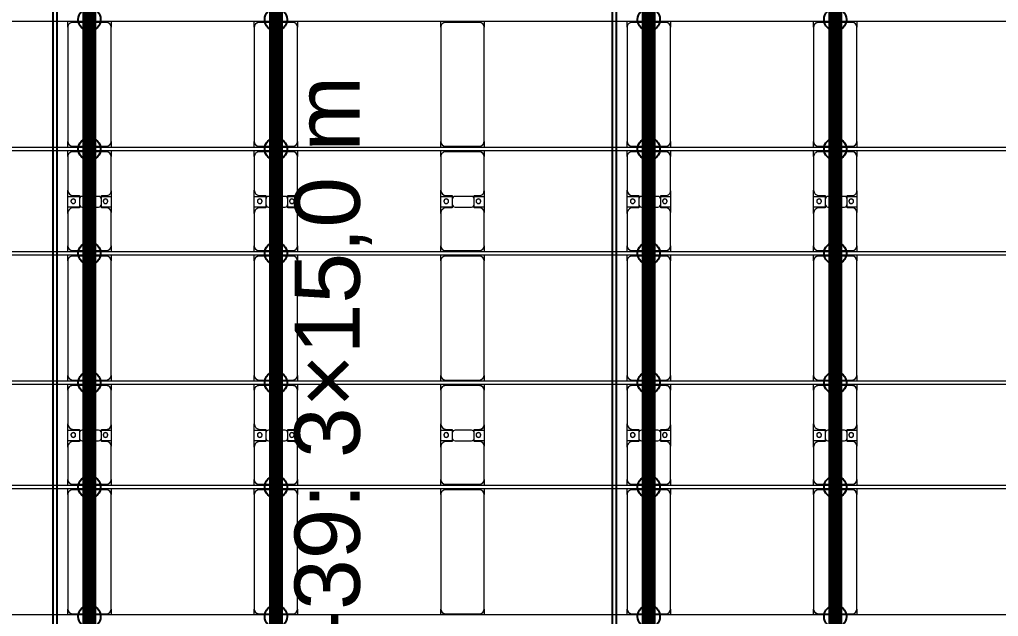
# Model space of a CAD drawing. Header units: millimetres. Extents: x -147246 to 112336, y -213734 to -86506.
# Drawn here: x -74865 to -64365, y -102115 to -95705 of the extents above; entities that cross this region are included whole.
import ezdxf

# ---------------------------------------------------------------- set-up
doc = ezdxf.new("R2010")
doc.units = ezdxf.units.MM
doc.layers.add('A-GENM', color=13, linetype='Continuous', lineweight=9)
doc.layers.add('S-BEAM', color=12, linetype='Continuous', lineweight=9)
doc.layers.add('GC-GHI CHU', color=2, linetype='Continuous')
doc.layers.add('GC-HOP 40x60 GIA CUONG', color=1, linetype='Continuous')
doc.styles.add('GC_VN', font='arial.ttf')

# ---------------------------------------------------------------- blocks, each defined once
blk = doc.blocks.new('Dai phao do pin - DẢI PHAO ĐỠ PIN-30447-BỐ TRÍ KHUNG KẾT CẤU BÈ PIN 05')
at = {"layer": 'A-GENM', "color": 7}
for p, q in [((-681, 223), (-620, 223)), ((610, 223), (-620, 223)), ((610, 223), (669, 223)), ((709, 223), (770, 223)), ((1140, 223), (770, 223)), ((1140, 223), (1312, 223)), ((1198, 223), (1370, 223)), ((1198, 118), (1198, 223)), ((1312, 223), (1312, 118)), ((1730, 223), (1370, 223)), ((1730, 223), (1789, 223)), ((1829, 223), (1890, 223)), ((3120, 223), (1890, 223)), ((3120, 223), (3179, 223)), ((3219, 223), (3280, 223)), ((3650, 223), (3280, 223)), ((3650, 223), (3822, 223)), ((3708, 223), (3880, 223)), ((3708, 118), (3708, 223)), ((3822, 223), (3822, 118)), ((4240, 223), (3880, 223)), ((4240, 223), (4299, 223)), ((4339, 223), (4400, 223)), ((5630, 223), (4400, 223)), ((5630, 223), (5689, 223)), ((-670, 173), (-670, -192)), ((660, -192), (660, 173)), ((720, 173), (720, -192)), ((1190, 118), (1190, 173)), ((1282, 118), (1190, 118)), ((1320, 118), (1228, 118)), ((1320, 173), (1320, 118)), ((1780, -192), (1780, 173)), ((1840, 173), (1840, -192)), ((3170, -192), (3170, 173)), ((3230, 173), (3230, -192)), ((3700, 118), (3700, 173)), ((3792, 118), (3700, 118)), ((3830, 118), (3738, 118)), ((3830, 173), (3830, 118)), ((4290, -192), (4290, 173)), ((4350, 173), (4350, -192)), ((5680, -192), (5680, 173)), ((1198, 88), (1198, -88)), ((1312, -88), (1312, 88)), ((3708, 88), (3708, -88)), ((3822, -88), (3822, 88)), ((1190, -182), (1190, -118)), ((1190, -118), (1282, -118)), ((1198, -242), (1198, -118)), ((1228, -118), (1320, -118)), ((1312, -118), (1312, -242)), ((1320, -118), (1320, -182)), ((3700, -182), (3700, -118)), ((3700, -118), (3792, -118)), ((3708, -242), (3708, -118)), ((3738, -118), (3830, -118)), ((3822, -118), (3822, -242)), ((3830, -118), (3830, -182)), ((-620, -242), (-681, -242)), ((-620, -242), (610, -242)), ((669, -242), (610, -242)), ((770, -242), (709, -242)), ((770, -242), (1130, -242)), ((1312, -242), (1130, -242)), ((1380, -242), (1198, -242)), ((1380, -242), (1730, -242)), ((1789, -242), (1730, -242)), ((1890, -242), (1829, -242)), ((1890, -242), (3120, -242)), ((3179, -242), (3120, -242)), ((3280, -242), (3219, -242)), ((3280, -242), (3640, -242)), ((3822, -242), (3640, -242)), ((3890, -242), (3708, -242)), ((3890, -242), (4240, -242)), ((4299, -242), (4240, -242)), ((4400, -242), (4339, -242)), ((4400, -242), (5630, -242)), ((5689, -242), (5630, -242))]:
    blk.add_line(p, q, dxfattribs=at)
for centre, radius, start, end in [((-620, 173), 50, 90, 180), ((-620, 173), 50, 90, 180), ((610, 173), 50, 0, 90), ((610, 173), 50, 45, 90), ((770, 173), 50, 90, 180), ((1140, 173), 50, 360, 90), ((1370, 173), 50, 90, 180), ((1730, 173), 50, 0, 90), ((1890, 173), 50, 90, 180), ((1890, 173), 50, 90, 180), ((3120, 173), 50, 0, 90), ((3120, 173), 50, 45, 90), ((3280, 173), 50, 90, 180), ((3650, 173), 50, 0, 90), ((3880, 173), 50, 90, 180), ((4240, 173), 50, 0, 90), ((4400, 173), 50, 90, 180), ((4400, 173), 50, 90, 180), ((5630, 173), 50, 0, 90), ((5630, 173), 50, 45, 90), ((770, 173), 50, 135, 180), ((1140, 173), 50, 360, 45), ((1228, 88), 30, 90, 180), ((1249, 162), 25, 0, 180), ((1249, 162), 25, 180, 0), ((1251, 162), 25, 0, 180), ((1251, 162), 25, 180, 360), ((1282, 88), 30, 0, 90), ((1370, 173), 50, 135, 180), ((1730, 173), 50, 0, 45), ((3280, 173), 50, 135, 180), ((3650, 173), 50, 0, 45), ((3738, 88), 30, 90, 180), ((3759, 162), 25, 0, 180), ((3759, 162), 25, 180, 0), ((3761, 162), 25, 0, 180), ((3761, 162), 25, 180, 360), ((3792, 88), 30, 0, 90), ((3880, 173), 50, 135, 180), ((4240, 173), 50, 0, 45), ((1228, -88), 30, 180, 270), ((1282, -88), 30, 270, 0), ((3738, -88), 30, 180, 270), ((3792, -88), 30, 270, 0), ((-620, -192), 50, 180, 270), ((-620, -192), 50, 180, 255), ((610, -192), 50, 270, 0), ((610, -192), 50, 270, 345), ((770, -192), 50, 180, 270), ((770, -192), 50, 180, 225), ((1130, -182), 60, 270, 360), ((1130, -182), 60, 330, 360), ((1249, -183), 25, 0, 180), ((1249, -183), 25, 180, 0), ((1251, -183), 25, 0, 180), ((1251, -183), 25, 180, 360), ((1380, -182), 60, 180, 270), ((1380, -182), 60, 180, 210), ((1730, -192), 50, 270, 360), ((1730, -192), 50, 315, 360), ((1890, -192), 50, 180, 270), ((1890, -192), 50, 180, 255), ((3120, -192), 50, 270, 0), ((3120, -192), 50, 270, 345), ((3280, -192), 50, 180, 270), ((3280, -192), 50, 180, 225), ((3640, -182), 60, 270, 360), ((3640, -182), 60, 330, 0), ((3759, -183), 25, 360, 180), ((3759, -183), 25, 180, 0), ((3761, -183), 25, 0, 180), ((3761, -183), 25, 180, 0), ((3890, -182), 60, 180, 270), ((3890, -182), 60, 180, 210), ((4240, -192), 50, 270, 0), ((4240, -192), 50, 315, 360), ((4400, -192), 50, 180, 270), ((4400, -192), 50, 180, 255), ((5630, -192), 50, 270, 0), ((5630, -192), 50, 270, 345)]:
    blk.add_arc(centre, radius, start, end, dxfattribs=at)
blk = doc.blocks.new('Dai phao do pin - DẢI PHAO ĐỠ PIN-30478-BỐ TRÍ KHUNG KẾT CẤU BÈ PIN 05')
at = {"layer": 'A-GENM', "color": 7}
for p, q in [((-681, 223), (-620, 223)), ((610, 223), (-620, 223)), ((610, 223), (669, 223)), ((709, 223), (770, 223)), ((1140, 223), (770, 223)), ((1140, 223), (1312, 223)), ((1198, 223), (1370, 223)), ((1198, 118), (1198, 223)), ((1312, 223), (1312, 118)), ((1730, 223), (1370, 223)), ((1730, 223), (1789, 223)), ((1829, 223), (1890, 223)), ((3120, 223), (1890, 223)), ((3120, 223), (3179, 223)), ((3219, 223), (3280, 223)), ((3650, 223), (3280, 223)), ((3650, 223), (3822, 223)), ((3708, 223), (3880, 223)), ((3708, 118), (3708, 223)), ((3822, 223), (3822, 118)), ((4240, 223), (3880, 223)), ((4240, 223), (4299, 223)), ((4339, 223), (4400, 223)), ((5630, 223), (4400, 223)), ((5630, 223), (5689, 223)), ((-670, 173), (-670, -192)), ((660, -192), (660, 173)), ((720, 173), (720, -192)), ((1190, 118), (1190, 173)), ((1282, 118), (1190, 118)), ((1320, 118), (1228, 118)), ((1320, 173), (1320, 118)), ((1780, -192), (1780, 173)), ((1840, 173), (1840, -192)), ((3170, -192), (3170, 173)), ((3230, 173), (3230, -192)), ((3700, 118), (3700, 173)), ((3792, 118), (3700, 118)), ((3830, 118), (3738, 118)), ((3830, 173), (3830, 118)), ((4290, -192), (4290, 173)), ((4350, 173), (4350, -192)), ((5680, -192), (5680, 173)), ((1198, 88), (1198, -88)), ((1312, -88), (1312, 88)), ((3708, 88), (3708, -88)), ((3822, -88), (3822, 88)), ((1190, -182), (1190, -118)), ((1190, -118), (1282, -118)), ((1198, -242), (1198, -118)), ((1228, -118), (1320, -118)), ((1312, -118), (1312, -242)), ((1320, -118), (1320, -182)), ((3700, -182), (3700, -118)), ((3700, -118), (3792, -118)), ((3708, -242), (3708, -118)), ((3738, -118), (3830, -118)), ((3822, -118), (3822, -242)), ((3830, -118), (3830, -182)), ((-620, -242), (-681, -242)), ((-620, -242), (610, -242)), ((669, -242), (610, -242)), ((770, -242), (709, -242)), ((770, -242), (1130, -242)), ((1312, -242), (1130, -242)), ((1380, -242), (1198, -242)), ((1380, -242), (1730, -242)), ((1789, -242), (1730, -242)), ((1890, -242), (1829, -242)), ((1890, -242), (3120, -242)), ((3179, -242), (3120, -242)), ((3280, -242), (3219, -242)), ((3280, -242), (3640, -242)), ((3822, -242), (3640, -242)), ((3890, -242), (3708, -242)), ((3890, -242), (4240, -242)), ((4299, -242), (4240, -242)), ((4400, -242), (4339, -242)), ((4400, -242), (5630, -242)), ((5689, -242), (5630, -242))]:
    blk.add_line(p, q, dxfattribs=at)
for centre, radius, start, end in [((-620, 173), 50, 90, 180), ((-620, 173), 50, 90, 180), ((610, 173), 50, 0, 90), ((610, 173), 50, 45, 90), ((770, 173), 50, 90, 180), ((1140, 173), 50, 360, 90), ((1370, 173), 50, 90, 180), ((1730, 173), 50, 0, 90), ((1890, 173), 50, 90, 180), ((1890, 173), 50, 90, 180), ((3120, 173), 50, 0, 90), ((3120, 173), 50, 45, 90), ((3280, 173), 50, 90, 180), ((3650, 173), 50, 0, 90), ((3880, 173), 50, 90, 180), ((4240, 173), 50, 0, 90), ((4400, 173), 50, 90, 180), ((4400, 173), 50, 90, 180), ((5630, 173), 50, 0, 90), ((5630, 173), 50, 45, 90), ((770, 173), 50, 135, 180), ((1140, 173), 50, 360, 45), ((1228, 88), 30, 90, 180), ((1249, 162), 25, 0, 180), ((1249, 162), 25, 180, 0), ((1251, 162), 25, 0, 180), ((1251, 162), 25, 180, 360), ((1282, 88), 30, 0, 90), ((1370, 173), 50, 135, 180), ((1730, 173), 50, 0, 45), ((3280, 173), 50, 135, 180), ((3650, 173), 50, 0, 45), ((3738, 88), 30, 90, 180), ((3759, 162), 25, 0, 180), ((3759, 162), 25, 180, 0), ((3761, 162), 25, 0, 180), ((3761, 162), 25, 180, 360), ((3792, 88), 30, 0, 90), ((3880, 173), 50, 135, 180), ((4240, 173), 50, 0, 45), ((1228, -88), 30, 180, 270), ((1282, -88), 30, 270, 0), ((3738, -88), 30, 180, 270), ((3792, -88), 30, 270, 0), ((-620, -192), 50, 180, 270), ((-620, -192), 50, 180, 255), ((610, -192), 50, 270, 0), ((610, -192), 50, 270, 345), ((770, -192), 50, 180, 270), ((770, -192), 50, 180, 225), ((1130, -182), 60, 270, 360), ((1130, -182), 60, 330, 360), ((1249, -183), 25, 0, 180), ((1249, -183), 25, 180, 0), ((1251, -183), 25, 0, 180), ((1251, -183), 25, 180, 360), ((1380, -182), 60, 180, 270), ((1380, -182), 60, 180, 210), ((1730, -192), 50, 270, 360), ((1730, -192), 50, 315, 360), ((1890, -192), 50, 180, 270), ((1890, -192), 50, 180, 255), ((3120, -192), 50, 270, 0), ((3120, -192), 50, 270, 345), ((3280, -192), 50, 180, 270), ((3280, -192), 50, 180, 225), ((3640, -182), 60, 270, 360), ((3640, -182), 60, 330, 0), ((3759, -183), 25, 360, 180), ((3759, -183), 25, 180, 0), ((3761, -183), 25, 0, 180), ((3761, -183), 25, 180, 0), ((3890, -182), 60, 180, 270), ((3890, -182), 60, 180, 210), ((4240, -192), 50, 270, 0), ((4240, -192), 50, 315, 360), ((4400, -192), 50, 180, 270), ((4400, -192), 50, 180, 255), ((5630, -192), 50, 270, 0), ((5630, -192), 50, 270, 345)]:
    blk.add_arc(centre, radius, start, end, dxfattribs=at)
blk = doc.blocks.new('Dai phao do pin - DẢI PHAO ĐỠ PIN-30509-BỐ TRÍ KHUNG KẾT CẤU BÈ PIN 05')
at = {"layer": 'A-GENM', "color": 7}
for p, q in [((-681, 223), (-620, 223)), ((610, 223), (-620, 223)), ((610, 223), (669, 223)), ((709, 223), (770, 223)), ((1140, 223), (770, 223)), ((1140, 223), (1312, 223)), ((1198, 223), (1370, 223)), ((1198, 118), (1198, 223)), ((1312, 223), (1312, 118)), ((1730, 223), (1370, 223)), ((1730, 223), (1789, 223)), ((1829, 223), (1890, 223)), ((3120, 223), (1890, 223)), ((3120, 223), (3179, 223)), ((3219, 223), (3280, 223)), ((3650, 223), (3280, 223)), ((3650, 223), (3822, 223)), ((3708, 223), (3880, 223)), ((3708, 118), (3708, 223)), ((3822, 223), (3822, 118)), ((4240, 223), (3880, 223)), ((4240, 223), (4299, 223)), ((4339, 223), (4400, 223)), ((5630, 223), (4400, 223)), ((5630, 223), (5689, 223)), ((-670, 173), (-670, -192)), ((660, -192), (660, 173)), ((720, 173), (720, -192)), ((1190, 118), (1190, 173)), ((1282, 118), (1190, 118)), ((1320, 118), (1228, 118)), ((1320, 173), (1320, 118)), ((1780, -192), (1780, 173)), ((1840, 173), (1840, -192)), ((3170, -192), (3170, 173)), ((3230, 173), (3230, -192)), ((3700, 118), (3700, 173)), ((3792, 118), (3700, 118)), ((3830, 118), (3738, 118)), ((3830, 173), (3830, 118)), ((4290, -192), (4290, 173)), ((4350, 173), (4350, -192)), ((5680, -192), (5680, 173)), ((1198, 88), (1198, -88)), ((1312, -88), (1312, 88)), ((3708, 88), (3708, -88)), ((3822, -88), (3822, 88)), ((1190, -182), (1190, -118)), ((1190, -118), (1282, -118)), ((1198, -242), (1198, -118)), ((1228, -118), (1320, -118)), ((1312, -118), (1312, -242)), ((1320, -118), (1320, -182)), ((3700, -182), (3700, -118)), ((3700, -118), (3792, -118)), ((3708, -242), (3708, -118)), ((3738, -118), (3830, -118)), ((3822, -118), (3822, -242)), ((3830, -118), (3830, -182)), ((-620, -242), (-681, -242)), ((-620, -242), (610, -242)), ((669, -242), (610, -242)), ((770, -242), (709, -242)), ((770, -242), (1130, -242)), ((1312, -242), (1130, -242)), ((1380, -242), (1198, -242)), ((1380, -242), (1730, -242)), ((1789, -242), (1730, -242)), ((1890, -242), (1829, -242)), ((1890, -242), (3120, -242)), ((3179, -242), (3120, -242)), ((3280, -242), (3219, -242)), ((3280, -242), (3640, -242)), ((3822, -242), (3640, -242)), ((3890, -242), (3708, -242)), ((3890, -242), (4240, -242)), ((4299, -242), (4240, -242)), ((4400, -242), (4339, -242)), ((4400, -242), (5630, -242)), ((5689, -242), (5630, -242))]:
    blk.add_line(p, q, dxfattribs=at)
for centre, radius, start, end in [((-620, 173), 50, 90, 180), ((-620, 173), 50, 90, 180), ((610, 173), 50, 0, 90), ((610, 173), 50, 45, 90), ((770, 173), 50, 90, 180), ((1140, 173), 50, 360, 90), ((1370, 173), 50, 90, 180), ((1730, 173), 50, 0, 90), ((1890, 173), 50, 90, 180), ((1890, 173), 50, 90, 180), ((3120, 173), 50, 0, 90), ((3120, 173), 50, 45, 90), ((3280, 173), 50, 90, 180), ((3650, 173), 50, 0, 90), ((3880, 173), 50, 90, 180), ((4240, 173), 50, 0, 90), ((4400, 173), 50, 90, 180), ((4400, 173), 50, 90, 180), ((5630, 173), 50, 0, 90), ((5630, 173), 50, 45, 90), ((770, 173), 50, 135, 180), ((1140, 173), 50, 360, 45), ((1228, 88), 30, 90, 180), ((1249, 162), 25, 0, 180), ((1249, 162), 25, 180, 0), ((1251, 162), 25, 0, 180), ((1251, 162), 25, 180, 360), ((1282, 88), 30, 0, 90), ((1370, 173), 50, 135, 180), ((1730, 173), 50, 0, 45), ((3280, 173), 50, 135, 180), ((3650, 173), 50, 0, 45), ((3738, 88), 30, 90, 180), ((3759, 162), 25, 0, 180), ((3759, 162), 25, 180, 0), ((3761, 162), 25, 0, 180), ((3761, 162), 25, 180, 360), ((3792, 88), 30, 0, 90), ((3880, 173), 50, 135, 180), ((4240, 173), 50, 0, 45), ((1228, -88), 30, 180, 270), ((1282, -88), 30, 270, 0), ((3738, -88), 30, 180, 270), ((3792, -88), 30, 270, 0), ((-620, -192), 50, 180, 270), ((-620, -192), 50, 180, 255), ((610, -192), 50, 270, 0), ((610, -192), 50, 270, 345), ((770, -192), 50, 180, 270), ((770, -192), 50, 180, 225), ((1130, -182), 60, 270, 360), ((1130, -182), 60, 330, 360), ((1249, -183), 25, 0, 180), ((1249, -183), 25, 180, 0), ((1251, -183), 25, 0, 180), ((1251, -183), 25, 180, 360), ((1380, -182), 60, 180, 270), ((1380, -182), 60, 180, 210), ((1730, -192), 50, 270, 360), ((1730, -192), 50, 315, 360), ((1890, -192), 50, 180, 270), ((1890, -192), 50, 180, 255), ((3120, -192), 50, 270, 0), ((3120, -192), 50, 270, 345), ((3280, -192), 50, 180, 270), ((3280, -192), 50, 180, 225), ((3640, -182), 60, 270, 360), ((3640, -182), 60, 330, 0), ((3759, -183), 25, 360, 180), ((3759, -183), 25, 180, 0), ((3761, -183), 25, 0, 180), ((3761, -183), 25, 180, 0), ((3890, -182), 60, 180, 270), ((3890, -182), 60, 180, 210), ((4240, -192), 50, 270, 0), ((4240, -192), 50, 315, 360), ((4400, -192), 50, 180, 270), ((4400, -192), 50, 180, 255), ((5630, -192), 50, 270, 0), ((5630, -192), 50, 270, 345)]:
    blk.add_arc(centre, radius, start, end, dxfattribs=at)
blk = doc.blocks.new('Dai phao do pin - DẢI PHAO ĐỠ PIN-30540-BỐ TRÍ KHUNG KẾT CẤU BÈ PIN 05')
at = {"layer": 'A-GENM', "color": 7}
for p, q in [((-681, 223), (-620, 223)), ((610, 223), (-620, 223)), ((610, 223), (669, 223)), ((709, 223), (770, 223)), ((1140, 223), (770, 223)), ((1140, 223), (1312, 223)), ((1198, 223), (1370, 223)), ((1198, 118), (1198, 223)), ((1312, 223), (1312, 118)), ((1730, 223), (1370, 223)), ((1730, 223), (1789, 223)), ((1829, 223), (1890, 223)), ((3120, 223), (1890, 223)), ((3120, 223), (3179, 223)), ((3219, 223), (3280, 223)), ((3650, 223), (3280, 223)), ((3650, 223), (3822, 223)), ((3708, 223), (3880, 223)), ((3708, 118), (3708, 223)), ((3822, 223), (3822, 118)), ((4240, 223), (3880, 223)), ((4240, 223), (4299, 223)), ((4339, 223), (4400, 223)), ((5630, 223), (4400, 223)), ((5630, 223), (5689, 223)), ((-670, 173), (-670, -192)), ((660, -192), (660, 173)), ((720, 173), (720, -192)), ((1190, 118), (1190, 173)), ((1282, 118), (1190, 118)), ((1320, 118), (1228, 118)), ((1320, 173), (1320, 118)), ((1780, -192), (1780, 173)), ((1840, 173), (1840, -192)), ((3170, -192), (3170, 173)), ((3230, 173), (3230, -192)), ((3700, 118), (3700, 173)), ((3792, 118), (3700, 118)), ((3830, 118), (3738, 118)), ((3830, 173), (3830, 118)), ((4290, -192), (4290, 173)), ((4350, 173), (4350, -192)), ((5680, -192), (5680, 173)), ((1198, 88), (1198, -88)), ((1312, -88), (1312, 88)), ((3708, 88), (3708, -88)), ((3822, -88), (3822, 88)), ((1190, -182), (1190, -118)), ((1190, -118), (1282, -118)), ((1198, -242), (1198, -118)), ((1228, -118), (1320, -118)), ((1312, -118), (1312, -242)), ((1320, -118), (1320, -182)), ((3700, -182), (3700, -118)), ((3700, -118), (3792, -118)), ((3708, -242), (3708, -118)), ((3738, -118), (3830, -118)), ((3822, -118), (3822, -242)), ((3830, -118), (3830, -182)), ((-620, -242), (-681, -242)), ((-620, -242), (610, -242)), ((669, -242), (610, -242)), ((770, -242), (709, -242)), ((770, -242), (1130, -242)), ((1312, -242), (1130, -242)), ((1380, -242), (1198, -242)), ((1380, -242), (1730, -242)), ((1789, -242), (1730, -242)), ((1890, -242), (1829, -242)), ((1890, -242), (3120, -242)), ((3179, -242), (3120, -242)), ((3280, -242), (3219, -242)), ((3280, -242), (3640, -242)), ((3822, -242), (3640, -242)), ((3890, -242), (3708, -242)), ((3890, -242), (4240, -242)), ((4299, -242), (4240, -242)), ((4400, -242), (4339, -242)), ((4400, -242), (5630, -242)), ((5689, -242), (5630, -242))]:
    blk.add_line(p, q, dxfattribs=at)
for centre, radius, start, end in [((-620, 173), 50, 90, 180), ((-620, 173), 50, 90, 180), ((610, 173), 50, 0, 90), ((610, 173), 50, 45, 90), ((770, 173), 50, 90, 180), ((1140, 173), 50, 360, 90), ((1370, 173), 50, 90, 180), ((1730, 173), 50, 0, 90), ((1890, 173), 50, 90, 180), ((1890, 173), 50, 90, 180), ((3120, 173), 50, 0, 90), ((3120, 173), 50, 45, 90), ((3280, 173), 50, 90, 180), ((3650, 173), 50, 0, 90), ((3880, 173), 50, 90, 180), ((4240, 173), 50, 0, 90), ((4400, 173), 50, 90, 180), ((4400, 173), 50, 90, 180), ((5630, 173), 50, 0, 90), ((5630, 173), 50, 45, 90), ((770, 173), 50, 135, 180), ((1140, 173), 50, 360, 45), ((1228, 88), 30, 90, 180), ((1249, 162), 25, 0, 180), ((1249, 162), 25, 180, 0), ((1251, 162), 25, 0, 180), ((1251, 162), 25, 180, 360), ((1282, 88), 30, 0, 90), ((1370, 173), 50, 135, 180), ((1730, 173), 50, 0, 45), ((3280, 173), 50, 135, 180), ((3650, 173), 50, 0, 45), ((3738, 88), 30, 90, 180), ((3759, 162), 25, 0, 180), ((3759, 162), 25, 180, 0), ((3761, 162), 25, 0, 180), ((3761, 162), 25, 180, 360), ((3792, 88), 30, 0, 90), ((3880, 173), 50, 135, 180), ((4240, 173), 50, 0, 45), ((1228, -88), 30, 180, 270), ((1282, -88), 30, 270, 0), ((3738, -88), 30, 180, 270), ((3792, -88), 30, 270, 0), ((-620, -192), 50, 180, 270), ((-620, -192), 50, 180, 255), ((610, -192), 50, 270, 0), ((610, -192), 50, 270, 345), ((770, -192), 50, 180, 270), ((770, -192), 50, 180, 225), ((1130, -182), 60, 270, 360), ((1130, -182), 60, 330, 360), ((1249, -183), 25, 0, 180), ((1249, -183), 25, 180, 0), ((1251, -183), 25, 0, 180), ((1251, -183), 25, 180, 360), ((1380, -182), 60, 180, 270), ((1380, -182), 60, 180, 210), ((1730, -192), 50, 270, 360), ((1730, -192), 50, 315, 360), ((1890, -192), 50, 180, 270), ((1890, -192), 50, 180, 255), ((3120, -192), 50, 270, 0), ((3120, -192), 50, 270, 345), ((3280, -192), 50, 180, 270), ((3280, -192), 50, 180, 225), ((3640, -182), 60, 270, 360), ((3640, -182), 60, 330, 0), ((3759, -183), 25, 360, 180), ((3759, -183), 25, 180, 0), ((3761, -183), 25, 0, 180), ((3761, -183), 25, 180, 0), ((3890, -182), 60, 180, 270), ((3890, -182), 60, 180, 210), ((4240, -192), 50, 270, 0), ((4240, -192), 50, 315, 360), ((4400, -192), 50, 180, 270), ((4400, -192), 50, 180, 255), ((5630, -192), 50, 270, 0), ((5630, -192), 50, 270, 345)]:
    blk.add_arc(centre, radius, start, end, dxfattribs=at)
blk = doc.blocks.new('Dai phao do pin - DẢI PHAO ĐỠ PIN-30571-BỐ TRÍ KHUNG KẾT CẤU BÈ PIN 05')
at = {"layer": 'A-GENM', "color": 7}
for p, q in [((-681, 223), (-620, 223)), ((610, 223), (-620, 223)), ((610, 223), (669, 223)), ((709, 223), (770, 223)), ((1140, 223), (770, 223)), ((1140, 223), (1312, 223)), ((1198, 223), (1370, 223)), ((1198, 118), (1198, 223)), ((1312, 223), (1312, 118)), ((1730, 223), (1370, 223)), ((1730, 223), (1789, 223)), ((1829, 223), (1890, 223)), ((3120, 223), (1890, 223)), ((3120, 223), (3179, 223)), ((3219, 223), (3280, 223)), ((3650, 223), (3280, 223)), ((3650, 223), (3822, 223)), ((3708, 223), (3880, 223)), ((3708, 118), (3708, 223)), ((3822, 223), (3822, 118)), ((4240, 223), (3880, 223)), ((4240, 223), (4299, 223)), ((4339, 223), (4400, 223)), ((5630, 223), (4400, 223)), ((5630, 223), (5689, 223)), ((-670, 173), (-670, -192)), ((660, -192), (660, 173)), ((720, 173), (720, -192)), ((1190, 118), (1190, 173)), ((1282, 118), (1190, 118)), ((1320, 118), (1228, 118)), ((1320, 173), (1320, 118)), ((1780, -192), (1780, 173)), ((1840, 173), (1840, -192)), ((3170, -192), (3170, 173)), ((3230, 173), (3230, -192)), ((3700, 118), (3700, 173)), ((3792, 118), (3700, 118)), ((3830, 118), (3738, 118)), ((3830, 173), (3830, 118)), ((4290, -192), (4290, 173)), ((4350, 173), (4350, -192)), ((5680, -192), (5680, 173)), ((1198, 88), (1198, -88)), ((1312, -88), (1312, 88)), ((3708, 88), (3708, -88)), ((3822, -88), (3822, 88)), ((1190, -182), (1190, -118)), ((1190, -118), (1282, -118)), ((1198, -242), (1198, -118)), ((1228, -118), (1320, -118)), ((1312, -118), (1312, -242)), ((1320, -118), (1320, -182)), ((3700, -182), (3700, -118)), ((3700, -118), (3792, -118)), ((3708, -242), (3708, -118)), ((3738, -118), (3830, -118)), ((3822, -118), (3822, -242)), ((3830, -118), (3830, -182)), ((-620, -242), (-681, -242)), ((-620, -242), (610, -242)), ((669, -242), (610, -242)), ((770, -242), (709, -242)), ((770, -242), (1130, -242)), ((1312, -242), (1130, -242)), ((1380, -242), (1198, -242)), ((1380, -242), (1730, -242)), ((1789, -242), (1730, -242)), ((1890, -242), (1829, -242)), ((1890, -242), (3120, -242)), ((3179, -242), (3120, -242)), ((3280, -242), (3219, -242)), ((3280, -242), (3640, -242)), ((3822, -242), (3640, -242)), ((3890, -242), (3708, -242)), ((3890, -242), (4240, -242)), ((4299, -242), (4240, -242)), ((4400, -242), (4339, -242)), ((4400, -242), (5630, -242)), ((5689, -242), (5630, -242))]:
    blk.add_line(p, q, dxfattribs=at)
for centre, radius, start, end in [((-620, 173), 50, 90, 180), ((-620, 173), 50, 90, 180), ((610, 173), 50, 0, 90), ((610, 173), 50, 45, 90), ((770, 173), 50, 90, 180), ((1140, 173), 50, 360, 90), ((1370, 173), 50, 90, 180), ((1730, 173), 50, 0, 90), ((1890, 173), 50, 90, 180), ((1890, 173), 50, 90, 180), ((3120, 173), 50, 0, 90), ((3120, 173), 50, 45, 90), ((3280, 173), 50, 90, 180), ((3650, 173), 50, 0, 90), ((3880, 173), 50, 90, 180), ((4240, 173), 50, 0, 90), ((4400, 173), 50, 90, 180), ((4400, 173), 50, 90, 180), ((5630, 173), 50, 0, 90), ((5630, 173), 50, 45, 90), ((770, 173), 50, 135, 180), ((1140, 173), 50, 360, 45), ((1228, 88), 30, 90, 180), ((1249, 162), 25, 0, 180), ((1249, 162), 25, 180, 0), ((1251, 162), 25, 0, 180), ((1251, 162), 25, 180, 360), ((1282, 88), 30, 0, 90), ((1370, 173), 50, 135, 180), ((1730, 173), 50, 0, 45), ((3280, 173), 50, 135, 180), ((3650, 173), 50, 0, 45), ((3738, 88), 30, 90, 180), ((3759, 162), 25, 0, 180), ((3759, 162), 25, 180, 0), ((3761, 162), 25, 0, 180), ((3761, 162), 25, 180, 360), ((3792, 88), 30, 0, 90), ((3880, 173), 50, 135, 180), ((4240, 173), 50, 0, 45), ((1228, -88), 30, 180, 270), ((1282, -88), 30, 270, 0), ((3738, -88), 30, 180, 270), ((3792, -88), 30, 270, 0), ((-620, -192), 50, 180, 270), ((-620, -192), 50, 180, 255), ((610, -192), 50, 270, 0), ((610, -192), 50, 270, 345), ((770, -192), 50, 180, 270), ((770, -192), 50, 180, 225), ((1130, -182), 60, 270, 360), ((1130, -182), 60, 330, 360), ((1249, -183), 25, 0, 180), ((1249, -183), 25, 180, 0), ((1251, -183), 25, 0, 180), ((1251, -183), 25, 180, 360), ((1380, -182), 60, 180, 270), ((1380, -182), 60, 180, 210), ((1730, -192), 50, 270, 360), ((1730, -192), 50, 315, 360), ((1890, -192), 50, 180, 270), ((1890, -192), 50, 180, 255), ((3120, -192), 50, 270, 0), ((3120, -192), 50, 270, 345), ((3280, -192), 50, 180, 270), ((3280, -192), 50, 180, 225), ((3640, -182), 60, 270, 360), ((3640, -182), 60, 330, 0), ((3759, -183), 25, 360, 180), ((3759, -183), 25, 180, 0), ((3761, -183), 25, 0, 180), ((3761, -183), 25, 180, 0), ((3890, -182), 60, 180, 270), ((3890, -182), 60, 180, 210), ((4240, -192), 50, 270, 0), ((4240, -192), 50, 315, 360), ((4400, -192), 50, 180, 270), ((4400, -192), 50, 180, 255), ((5630, -192), 50, 270, 0), ((5630, -192), 50, 270, 345)]:
    blk.add_arc(centre, radius, start, end, dxfattribs=at)
blk = doc.blocks.new('Dầm C52 - Dầm C52-18761-BỐ TRÍ KHUNG KẾT CẤU BÈ PIN 05')
at = {"layer": 'S-BEAM', "color": 1}
blk.add_line((-74474, 20), (74474, 20), dxfattribs=at)
blk = doc.blocks.new('Dầm C52 - Dầm C52-18762-BỐ TRÍ KHUNG KẾT CẤU BÈ PIN 05')
at = {"layer": 'S-BEAM', "color": 1}
for p, q in [((-74474, 20), (74474, 20)), ((74474, -20), (-74474, -20))]:
    blk.add_line(p, q, dxfattribs=at)
blk = doc.blocks.new('Dầm C52 - Dầm C52-18763-BỐ TRÍ KHUNG KẾT CẤU BÈ PIN 05')
at = {"layer": 'S-BEAM', "color": 1}
for p, q in [((-74474, 20), (74474, 20)), ((74474, -20), (-74474, -20))]:
    blk.add_line(p, q, dxfattribs=at)
blk = doc.blocks.new('Dầm C52 - Dầm C52-18764-BỐ TRÍ KHUNG KẾT CẤU BÈ PIN 05')
at = {"layer": 'S-BEAM', "color": 1}
blk.add_line((74474, -20), (-74474, -20), dxfattribs=at)
blk = doc.blocks.new('Dầm C52 - Hộp 40x60-V1-BỐ TRÍ KHUNG KẾT CẤU BÈ PIN 05')
at = {"layer": 'S-BEAM', "color": 3, "lineweight": 25}
for p, q in [((-55982, 20), (-17591, 20)), ((-17591, -20), (-55982, -20))]:
    blk.add_line(p, q, dxfattribs=at)
blk = doc.blocks.new('Dầm C52 - Hộp 40x60-25898-BỐ TRÍ KHUNG KẾT CẤU BÈ PIN 05')
at = {"layer": 'S-BEAM', "color": 3, "lineweight": 25}
for p, q in [((-55982, 20), (55982, 20)), ((55982, -20), (-55982, -20))]:
    blk.add_line(p, q, dxfattribs=at)
blk = doc.blocks.new('HOBANMONG_BEPIN 5_rvt-1-BỐ TRÍ KHUNG KẾT CẤU BÈ PIN 05')
at = {"layer": 'A-GENM', "color": 3, "lineweight": 25, "rotation": 269.9997710125194}
for name, p in [('Dai phao do pin - DẢI PHAO ĐỠ PIN-30447-BỐ TRÍ KHUNG KẾT CẤU BÈ PIN 05', (-74105, -96406)), ('Dai phao do pin - DẢI PHAO ĐỠ PIN-30478-BỐ TRÍ KHUNG KẾT CẤU BÈ PIN 05', (-72105, -96406)), ('Dai phao do pin - DẢI PHAO ĐỠ PIN-30509-BỐ TRÍ KHUNG KẾT CẤU BÈ PIN 05', (-70105, -96406)), ('Dai phao do pin - DẢI PHAO ĐỠ PIN-30540-BỐ TRÍ KHUNG KẾT CẤU BÈ PIN 05', (-68105, -96406)), ('Dai phao do pin - DẢI PHAO ĐỠ PIN-30571-BỐ TRÍ KHUNG KẾT CẤU BÈ PIN 05', (-66105, -96406))]:
    blk.add_blockref(name, p, dxfattribs=at)
at = {"layer": 'S-BEAM', "color": 3, "lineweight": 25}
for name, p, rotation in [('Dầm C52 - Hộp 40x60-V1-BỐ TRÍ KHUNG KẾT CẤU BÈ PIN 05', (-74486, -148537), 269.9997710125197), ('Dầm C52 - Hộp 40x60-25898-BỐ TRÍ KHUNG KẾT CẤU BÈ PIN 05', (-68486, -148537), 269.9997710125197), ('Dầm C52 - Dầm C52-18761-BỐ TRÍ KHUNG KẾT CẤU BÈ PIN 05', (-66080, -95705), 179.9997710135151), ('Dầm C52 - Dầm C52-18762-BỐ TRÍ KHUNG KẾT CẤU BÈ PIN 05', (-66080, -97095), 179.9997710135151), ('Dầm C52 - Dầm C52-18762-BỐ TRÍ KHUNG KẾT CẤU BÈ PIN 05', (-66080, -98215), 179.9997710135151), ('Dầm C52 - Dầm C52-18763-BỐ TRÍ KHUNG KẾT CẤU BÈ PIN 05', (-66080, -99605), 179.9997710135151), ('Dầm C52 - Dầm C52-18763-BỐ TRÍ KHUNG KẾT CẤU BÈ PIN 05', (-66080, -100725), 179.9997710135151), ('Dầm C52 - Dầm C52-18764-BỐ TRÍ KHUNG KẾT CẤU BÈ PIN 05', (-66080, -102115), 179.9997710135151)]:
    blk.add_blockref(name, p, dxfattribs=dict(at, rotation=rotation))

msp = doc.modelspace()

# ---------------------------------------------------------------- linework, layer by layer
at = {"layer": 'GC-HOP 40x60 GIA CUONG', "const_width": 150}
for points in [[(-74115, -108066), (-74115, -93066)], [(-72115, -108066), (-72115, -93066)], [(-68115, -108066), (-68115, -93066)], [(-66115, -108066), (-66115, -93066)]]:
    msp.add_lwpolyline(points, dxfattribs=at)
at = {"layer": 'GC-HOP 40x60 GIA CUONG'}
for centre in [(-74115, -95705), (-72115, -95705), (-68115, -95705), (-66115, -95705), (-74115, -97095), (-72115, -97095), (-68115, -97095), (-66115, -97095), (-74115, -98215), (-72115, -98215), (-68115, -98215), (-66115, -98215), (-74115, -99605), (-72115, -99605), (-68115, -99605), (-66115, -99605), (-74115, -100725), (-72115, -100725), (-68115, -100725), (-66115, -100725), (-74115, -102115), (-72115, -102115), (-68115, -102115), (-66115, -102115)]:
    msp.add_circle(centre, 120, dxfattribs=at)

# ---------------------------------------------------------------- block references
at = {"lineweight": 5}
msp.add_blockref('HOBANMONG_BEPIN 5_rvt-1-BỐ TRÍ KHUNG KẾT CẤU BÈ PIN 05', (0, 0), dxfattribs=at)

# ---------------------------------------------------------------- texts
at = {"layer": 'GC-GHI CHU', "style": 'GC_VN'}
msp.add_text('B5-39: 3×15,0 m', height=700, rotation=90, dxfattribs=at).set_placement((-71215, -103566))

doc.saveas('drawing.dxf')
